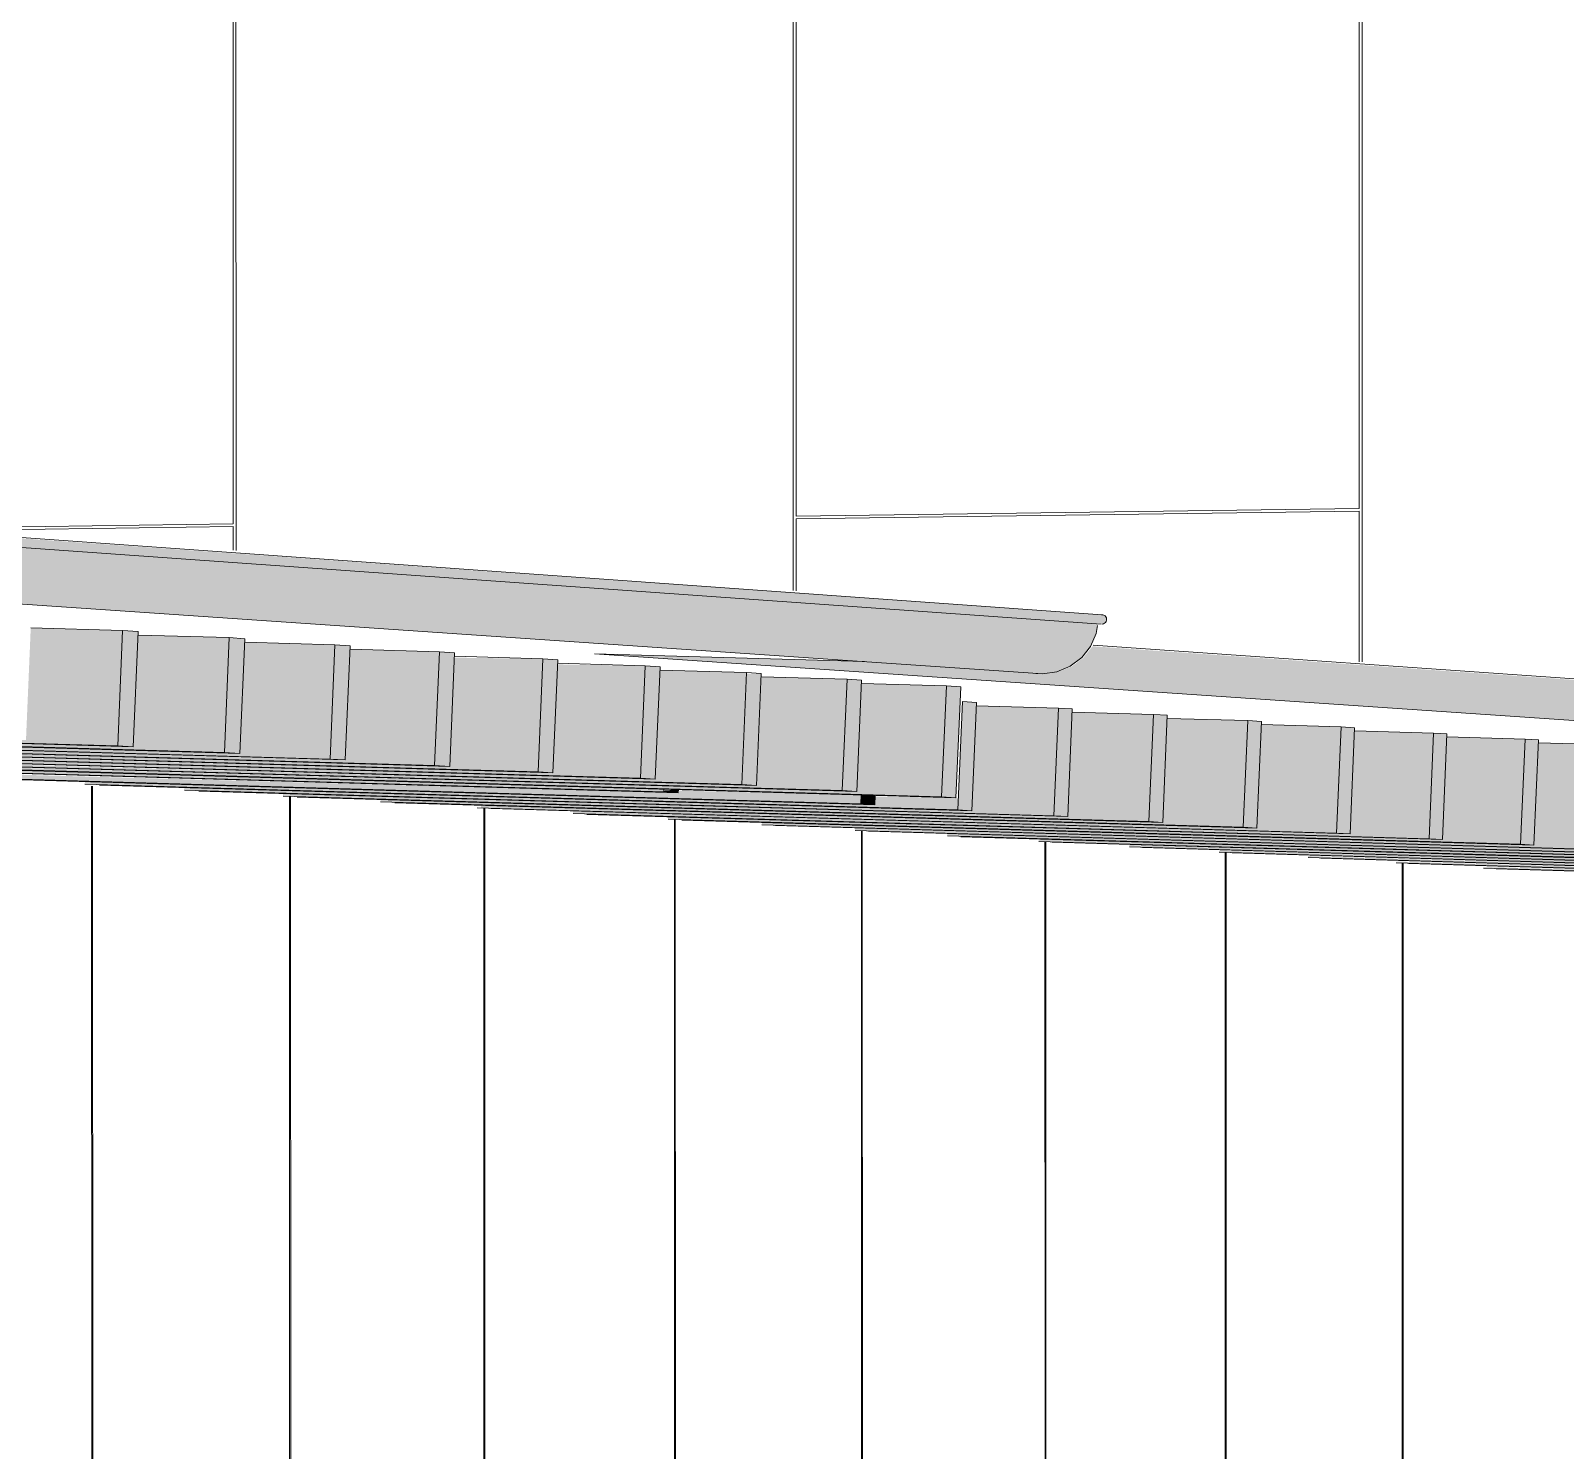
# Model space of a CAD drawing. Header units: inches. Extents: x 31156 to 31160, y -65 to 66.
# Drawn here: x 31156.5841 to 31156.61436, y 59.17796 to 59.20596 of the extents above; entities that cross this region are included whole.
import ezdxf

# ---------------------------------------------------------------- set-up
doc = ezdxf.new("R2010")
doc.units = ezdxf.units.IN
doc.header["$MEASUREMENT"] = 0
for name, color, linetype, lineweight in [('A-ROOF', 132, 'Continuous', 13), ('A-ROOF-OTLN', 132, 'Continuous', 9), ('A-WALL-PATT', 111, 'Continuous', 13), ('L-SITE-WALL', 31, 'Continuous', 13), ('S-BEAM', 12, 'Continuous', 9)]:
    doc.layers.add(name, color=color, linetype=linetype, lineweight=lineweight)

# ---------------------------------------------------------------- blocks, each defined once
blk = doc.blocks.new('FP_11-Looking North East')
at = {"layer": 'A-WALL-PATT', "lineweight": 9}
for p, q in [((31156.585305, 59.163261), (31156.585302, 59.191062)), ((31156.585324, 59.177365), (31156.585322, 59.191062)), ((31156.589207, 59.177263), (31156.589206, 59.190858)), ((31156.589229, 59.163293), (31156.589226, 59.190858)), ((31156.593039, 59.163325), (31156.593036, 59.190629)), ((31156.593057, 59.177161), (31156.593056, 59.190628)), ((31156.596795, 59.177063), (31156.596794, 59.190404)), ((31156.596816, 59.163356), (31156.596813, 59.190403)), ((31156.600485, 59.163386), (31156.600482, 59.190183)), ((31156.600503, 59.176966), (31156.600501, 59.190182)), ((31156.604104, 59.176871), (31156.604103, 59.189966)), ((31156.604124, 59.163416), (31156.604121, 59.189965)), ((31156.60766, 59.163445), (31156.607657, 59.189753)), ((31156.607677, 59.176777), (31156.607675, 59.189752)), ((31156.611149, 59.176686), (31156.611147, 59.189544)), ((31156.611168, 59.163474), (31156.611165, 59.189543))]:
    blk.add_line(p, q, dxfattribs=at)
blk = doc.blocks.new('FP_19-Looking North East')
at = {"layer": 'A-WALL-PATT', "lineweight": 9}
for p, q in [((31156.599139, 59.19633), (31156.599138, 59.207108)), ((31156.599197, 59.196387), (31156.599196, 59.207109)), ((31156.6103, 59.19654), (31156.610299, 59.207316)), ((31156.610358, 59.196484), (31156.610357, 59.207317)), ((31156.588092, 59.196234), (31156.588091, 59.206901)), ((31156.588149, 59.19618), (31156.588148, 59.206902)), ((31156.599197, 59.196387), (31156.6103, 59.19654)), ((31156.6103, 59.196483), (31156.599197, 59.196331)), ((31156.6103, 59.193514), (31156.6103, 59.196483)), ((31156.610358, 59.19351), (31156.610358, 59.196484)), ((31156.582115, 59.196152), (31156.588092, 59.196234)), ((31156.582765, 59.196106), (31156.588092, 59.196179)), ((31156.588092, 59.195712), (31156.588092, 59.196179)), ((31156.588149, 59.195707), (31156.588149, 59.19618)), ((31156.599139, 59.194919), (31156.599139, 59.19633)), ((31156.599197, 59.194914), (31156.599197, 59.196331))]:
    blk.add_line(p, q, dxfattribs=at)

msp = doc.modelspace()

# ---------------------------------------------------------------- hatches: boundary and pattern name
at = {"layer": 'A-ROOF', "lineweight": 5}
msp.add_hatch(color=256, dxfattribs=at).paths.add_polyline_path([(31156.699814, 59.18657), (31156.699814, 59.187207), (31156.60504, 59.193819), (31156.604859, 59.193592), (31156.60464, 59.193428), (31156.604375, 59.193319), (31156.604092, 59.193279), (31156.600564, 59.193521), (31156.595217, 59.193668), (31156.699814, 59.18657)], flags=0)
at = {"layer": 'A-ROOF-OTLN', "lineweight": 5}
for points in [[(31156.604057, 59.193277), (31156.604339, 59.193317), (31156.604651, 59.193463), (31156.604828, 59.193596), (31156.605001, 59.193817), (31156.60511, 59.194073), (31156.605137, 59.19427), (31156.579893, 59.196089), (31156.57991, 59.196147), (31156.579745, 59.196159), (31156.579692, 59.195834), (31156.579591, 59.195594), (31156.579409, 59.195359), (31156.579171, 59.195177), (31156.578894, 59.195061), (31156.578597, 59.195019), (31156.603715, 59.193301)], [(31156.605233, 59.194256), (31156.605296, 59.194289), (31156.605318, 59.194355), (31156.605287, 59.194417), (31156.605244, 59.194438), (31156.579892, 59.196234), (31156.579925, 59.196168), (31156.579902, 59.196098), (31156.579861, 59.196069), (31156.605209, 59.194256)]]:
    msp.add_hatch(color=256, dxfattribs=at).paths.add_polyline_path(points, flags=0)
h = msp.add_hatch(color=256, dxfattribs=at)
h.paths.add_polyline_path([(31156.605214, 59.194275), (31156.605052, 59.194289), (31156.605147, 59.194279)], flags=0)
h.paths.add_polyline_path([(31156.605182, 59.194408), (31156.605147, 59.194421), (31156.579767, 59.196213), (31156.579745, 59.196159), (31156.579925, 59.196175), (31156.579921, 59.196215), (31156.605147, 59.194411)], flags=0)
at = {"layer": 'S-BEAM', "lineweight": 5}
for points in [[(31156.585816, 59.191854), (31156.585913, 59.194131), (31156.584101, 59.194182), (31156.584007, 59.191967), (31156.559696, 59.192671), (31156.559696, 59.192611), (31156.584103, 59.191904)], [(31156.587921, 59.191724), (31156.588017, 59.193989), (31156.586224, 59.19404), (31156.58613, 59.191836), (31156.562729, 59.192485), (31156.562729, 59.192455), (31156.586227, 59.191773)], [(31156.586123, 59.191836), (31156.58622, 59.194111), (31156.585913, 59.194131), (31156.585816, 59.191854)], [(31156.590004, 59.191595), (31156.5901, 59.193849), (31156.588325, 59.193899), (31156.588231, 59.191706), (31156.564916, 59.192354), (31156.564916, 59.192324), (31156.588496, 59.191639)], [(31156.592065, 59.191468), (31156.592161, 59.19371), (31156.590404, 59.193759), (31156.590311, 59.191577), (31156.56708, 59.192224), (31156.56708, 59.192194), (31156.590407, 59.191516)], [(31156.588224, 59.191706), (31156.588321, 59.193969), (31156.588017, 59.193989), (31156.587921, 59.191724)], [(31156.590304, 59.191577), (31156.5904, 59.193829), (31156.5901, 59.193849), (31156.590004, 59.191595)], [(31156.594106, 59.191342), (31156.594201, 59.193572), (31156.592461, 59.193594), (31156.592369, 59.19145), (31156.568412, 59.192122), (31156.568412, 59.192089), (31156.592889, 59.191377)], [(31156.596126, 59.191217), (31156.596221, 59.193436), (31156.594498, 59.193461), (31156.594407, 59.191324), (31156.570536, 59.191989), (31156.570536, 59.191962), (31156.594502, 59.191264)], [(31156.592363, 59.19145), (31156.592458, 59.19369), (31156.592161, 59.19371), (31156.592065, 59.191468)], [(31156.5944, 59.191324), (31156.594495, 59.193552), (31156.594201, 59.193572), (31156.594106, 59.191342)], [(31156.596417, 59.191199), (31156.596512, 59.193416), (31156.596221, 59.193436), (31156.596126, 59.191217)], [(31156.598125, 59.191093), (31156.59822, 59.193301), (31156.596516, 59.193349), (31156.596424, 59.191199), (31156.572639, 59.191892), (31156.572639, 59.191836), (31156.597281, 59.191118)], [(31156.600105, 59.190971), (31156.600199, 59.193168), (31156.598512, 59.193215), (31156.598421, 59.191076), (31156.575404, 59.191716), (31156.575404, 59.191692), (31156.597289, 59.191053)], [(31156.598414, 59.191075), (31156.598508, 59.193282), (31156.598219, 59.193276), (31156.598125, 59.191093)], [(31156.600391, 59.190953), (31156.600485, 59.193148), (31156.600199, 59.193168), (31156.600105, 59.190971)], [(31156.602065, 59.190849), (31156.602159, 59.193036), (31156.600488, 59.193083), (31156.600397, 59.190953), (31156.577719, 59.191595), (31156.577719, 59.191561), (31156.601674, 59.190861)], [(31156.602348, 59.190832), (31156.602441, 59.193016), (31156.602159, 59.193036), (31156.602065, 59.190849)], [(31156.604278, 59.190475), (31156.604369, 59.192601), (31156.602754, 59.192647), (31156.602665, 59.190575), (31156.587132, 59.19103), (31156.587132, 59.190979), (31156.602757, 59.19052)], [(31156.606154, 59.19036), (31156.606245, 59.192476), (31156.604646, 59.192521), (31156.604557, 59.190459), (31156.589076, 59.190913), (31156.589076, 59.190862), (31156.606097, 59.190362)], [(31156.602659, 59.190574), (31156.60275, 59.192709), (31156.602474, 59.192728), (31156.602383, 59.190591), (31156.602471, 59.190586)], [(31156.604551, 59.190459), (31156.604642, 59.192583), (31156.604369, 59.192601), (31156.604278, 59.190475)], [(31156.608013, 59.190247), (31156.608103, 59.192352), (31156.60652, 59.192397), (31156.606431, 59.190344), (31156.591001, 59.190798), (31156.591001, 59.190747), (31156.606522, 59.19029)], [(31156.609854, 59.190134), (31156.609944, 59.192229), (31156.608375, 59.192274), (31156.608287, 59.19023), (31156.592979, 59.190681), (31156.592979, 59.190631), (31156.608378, 59.190177)], [(31156.606425, 59.190344), (31156.606516, 59.192458), (31156.606245, 59.192476), (31156.606154, 59.19036)], [(31156.608281, 59.19023), (31156.608372, 59.192334), (31156.608103, 59.192352), (31156.608013, 59.190247)], [(31156.610119, 59.190118), (31156.61021, 59.192211), (31156.609944, 59.192229), (31156.609854, 59.190134)], [(31156.611677, 59.190022), (31156.611767, 59.192108), (31156.610213, 59.192152), (31156.610126, 59.190118), (31156.594797, 59.190569), (31156.594797, 59.19052), (31156.610496, 59.190057)], [(31156.613483, 59.189912), (31156.613573, 59.191987), (31156.612034, 59.192031), (31156.611947, 59.190006), (31156.596669, 59.190457), (31156.596669, 59.190407), (31156.612036, 59.189954)], [(31156.615273, 59.189802), (31156.615362, 59.191868), (31156.613837, 59.191911), (31156.61375, 59.189896), (31156.598522, 59.190345), (31156.598522, 59.190296), (31156.614888, 59.189813)], [(31156.61194, 59.190006), (31156.61203, 59.19209), (31156.611767, 59.192108), (31156.611677, 59.190022)], [(31156.613744, 59.189896), (31156.613833, 59.19197), (31156.613573, 59.191987), (31156.613483, 59.189912)], [(31156.617045, 59.189693), (31156.617134, 59.191749), (31156.615623, 59.191793), (31156.615537, 59.189786), (31156.600359, 59.190232), (31156.600359, 59.190186), (31156.615626, 59.189735)], [(31156.618801, 59.189586), (31156.618889, 59.191632), (31156.617393, 59.191675), (31156.617307, 59.189678), (31156.602179, 59.19012), (31156.602179, 59.190077), (31156.617395, 59.189627)], [(31156.596586, 59.190946), (31156.596588, 59.191001), (31156.579166, 59.19151), (31156.579166, 59.191456), (31156.596328, 59.190954)], [(31156.600469, 59.190709), (31156.600477, 59.190888), (31156.596886, 59.190972), (31156.596884, 59.19093), (31156.583188, 59.191304), (31156.583188, 59.191215), (31156.60023, 59.190716)], [(31156.62054, 59.189479), (31156.620628, 59.191516), (31156.619146, 59.191559), (31156.61906, 59.189571), (31156.603982, 59.190008), (31156.603982, 59.189969), (31156.619287, 59.189516)], [(31156.622264, 59.189374), (31156.622352, 59.191401), (31156.620883, 59.191443), (31156.620797, 59.189464), (31156.605768, 59.189898), (31156.605768, 59.189862), (31156.620885, 59.189415)], [(31156.623972, 59.189269), (31156.624059, 59.191287), (31156.622604, 59.191329), (31156.622519, 59.189359), (31156.607538, 59.189788), (31156.607538, 59.189756), (31156.623679, 59.189278)], [(31156.602383, 59.190591), (31156.602377, 59.190834), (31156.600761, 59.190851), (31156.600755, 59.190692), (31156.585169, 59.191149), (31156.585175, 59.191096), (31156.602377, 59.190592)], [(31156.625664, 59.189166), (31156.625751, 59.191175), (31156.624309, 59.191216), (31156.624224, 59.189254), (31156.609292, 59.18968), (31156.609292, 59.189651), (31156.624311, 59.189206)], [(31156.62734, 59.189063), (31156.627427, 59.191063), (31156.625998, 59.191104), (31156.625914, 59.189151), (31156.611031, 59.189572), (31156.611031, 59.189547), (31156.626001, 59.189103)], [(31156.59687, 59.190929), (31156.596873, 59.190993), (31156.596587, 59.190972), (31156.596586, 59.190946)], [(31156.600748, 59.190691), (31156.600756, 59.19088), (31156.600477, 59.190888), (31156.600469, 59.190709)], [(31156.629002, 59.188961), (31156.629088, 59.190952), (31156.627672, 59.190993), (31156.627588, 59.189048), (31156.612753, 59.189466), (31156.612753, 59.189444), (31156.628078, 59.188989)]]:
    msp.add_hatch(color=256, dxfattribs=at).paths.add_polyline_path(points, flags=0)

# ---------------------------------------------------------------- linework, layer by layer
at = {"layer": 'A-ROOF'}
for p, q in [((31156.605051, 59.193844), (31156.699814, 59.187207)), ((31156.595217, 59.193668), (31156.600543, 59.193519)), ((31156.699814, 59.18657), (31156.595217, 59.193668))]:
    msp.add_line(p, q, dxfattribs=at)
at = {"layer": 'A-ROOF-OTLN'}
for p, q in [((31156.579833, 59.196258), (31156.605231, 59.19444)), ((31156.605214, 59.194256), (31156.579816, 59.196062)), ((31156.603963, 59.19328), (31156.578499, 59.195021))]:
    msp.add_line(p, q, dxfattribs=at)
for points in [[(31156.60522, 59.19444, 0), (31156.605244, 59.194438, 0), (31156.605267, 59.19443, 0), (31156.605287, 59.194417, 0), (31156.605303, 59.194399, 0), (31156.605314, 59.194378, 0), (31156.605318, 59.194355, 0), (31156.605317, 59.194332, 0), (31156.605309, 59.194309, 0), (31156.605296, 59.194289, 0), (31156.605279, 59.194273, 0), (31156.605257, 59.194262, 0), (31156.605233, 59.194256, 0), (31156.605209, 59.194256, 0)], [(31156.60514, 59.194229, 0), (31156.60511, 59.194073, 0), (31156.605001, 59.193817, 0), (31156.604828, 59.193596, 0), (31156.604602, 59.193425, 0), (31156.604339, 59.193317, 0), (31156.604057, 59.193277, 0), (31156.60392, 59.193284, 0)]]:
    msp.add_polyline3d(points, dxfattribs=at)
at = {"layer": 'S-BEAM'}
for p, q in [((31156.584103, 59.194182), (31156.585913, 59.194131)), ((31156.585913, 59.194131), (31156.585816, 59.191854)), ((31156.58622, 59.194111), (31156.585913, 59.194131)), ((31156.586123, 59.191836), (31156.58622, 59.194111)), ((31156.586224, 59.19404), (31156.588017, 59.193989)), ((31156.588017, 59.193989), (31156.587921, 59.191724)), ((31156.588321, 59.193969), (31156.588017, 59.193989)), ((31156.588224, 59.191706), (31156.588321, 59.193969)), ((31156.588325, 59.193899), (31156.5901, 59.193849)), ((31156.5901, 59.193849), (31156.590004, 59.191595)), ((31156.5904, 59.193829), (31156.5901, 59.193849)), ((31156.590304, 59.191577), (31156.5904, 59.193829)), ((31156.590404, 59.193759), (31156.592161, 59.19371)), ((31156.592161, 59.19371), (31156.592065, 59.191468)), ((31156.592458, 59.19369), (31156.592161, 59.19371)), ((31156.592363, 59.19145), (31156.592458, 59.19369)), ((31156.592462, 59.193621), (31156.594201, 59.193572)), ((31156.594201, 59.193572), (31156.594106, 59.191342)), ((31156.594495, 59.193552), (31156.594201, 59.193572)), ((31156.5944, 59.191324), (31156.594495, 59.193552)), ((31156.594499, 59.193484), (31156.596221, 59.193436)), ((31156.596221, 59.193436), (31156.596126, 59.191217)), ((31156.596512, 59.193416), (31156.596221, 59.193436)), ((31156.596417, 59.191199), (31156.596512, 59.193416)), ((31156.596516, 59.193349), (31156.59822, 59.193301)), ((31156.59822, 59.193301), (31156.598125, 59.191093)), ((31156.598508, 59.193282), (31156.59822, 59.193301)), ((31156.598414, 59.191075), (31156.598508, 59.193282)), ((31156.598512, 59.193215), (31156.600199, 59.193168)), ((31156.600199, 59.193168), (31156.600105, 59.190971)), ((31156.600485, 59.193148), (31156.600199, 59.193168)), ((31156.600391, 59.190953), (31156.600485, 59.193148)), ((31156.600488, 59.193083), (31156.602159, 59.193036)), ((31156.602159, 59.193036), (31156.602065, 59.190849)), ((31156.602441, 59.193016), (31156.602159, 59.193036)), ((31156.602348, 59.190832), (31156.602441, 59.193016)), ((31156.585816, 59.191854), (31156.559696, 59.192611)), ((31156.586123, 59.191836), (31156.560019, 59.192592)), ((31156.602474, 59.192728), (31156.602383, 59.190591)), ((31156.60275, 59.192709), (31156.602474, 59.192728)), ((31156.602659, 59.190574), (31156.60275, 59.192709)), ((31156.602754, 59.192647), (31156.604369, 59.192601)), ((31156.604369, 59.192601), (31156.604278, 59.190475)), ((31156.604642, 59.192583), (31156.604369, 59.192601)), ((31156.604551, 59.190459), (31156.604642, 59.192583)), ((31156.604646, 59.192521), (31156.606245, 59.192476)), ((31156.587921, 59.191724), (31156.562729, 59.192455)), ((31156.588224, 59.191706), (31156.563048, 59.192436)), ((31156.590004, 59.191595), (31156.564916, 59.192324)), ((31156.590304, 59.191577), (31156.565231, 59.192305)), ((31156.606245, 59.192476), (31156.606154, 59.19036)), ((31156.606516, 59.192458), (31156.606245, 59.192476)), ((31156.606425, 59.190344), (31156.606516, 59.192458)), ((31156.60652, 59.192397), (31156.608103, 59.192352)), ((31156.608103, 59.192352), (31156.608013, 59.190247)), ((31156.608372, 59.192334), (31156.608103, 59.192352)), ((31156.608281, 59.19023), (31156.608372, 59.192334)), ((31156.608375, 59.192274), (31156.609944, 59.192229)), ((31156.609944, 59.192229), (31156.609854, 59.190134)), ((31156.61021, 59.192211), (31156.609944, 59.192229)), ((31156.610119, 59.190118), (31156.61021, 59.192211)), ((31156.592065, 59.191468), (31156.56708, 59.192194)), ((31156.592363, 59.19145), (31156.567392, 59.192175)), ((31156.594106, 59.191342), (31156.568412, 59.192089)), ((31156.5944, 59.191324), (31156.568721, 59.192071)), ((31156.596126, 59.191217), (31156.570536, 59.191962)), ((31156.596417, 59.191199), (31156.570842, 59.191944)), ((31156.610213, 59.192152), (31156.611767, 59.192108)), ((31156.611767, 59.192108), (31156.611677, 59.190022)), ((31156.61203, 59.19209), (31156.611767, 59.192108)), ((31156.61194, 59.190006), (31156.61203, 59.19209)), ((31156.612034, 59.192031), (31156.613573, 59.191987)), ((31156.613573, 59.191987), (31156.613483, 59.189912)), ((31156.613833, 59.19197), (31156.613573, 59.191987)), ((31156.613744, 59.189896), (31156.613833, 59.19197)), ((31156.613837, 59.191911), (31156.615362, 59.191868)), ((31156.598125, 59.191093), (31156.572639, 59.191836)), ((31156.598414, 59.191075), (31156.572943, 59.191818)), ((31156.600105, 59.190971), (31156.575523, 59.191688)), ((31156.600391, 59.190953), (31156.575823, 59.19167)), ((31156.585816, 59.191854), (31156.586123, 59.191836)), ((31156.587921, 59.191724), (31156.588224, 59.191706)), ((31156.602065, 59.190849), (31156.577582, 59.191565)), ((31156.602348, 59.190832), (31156.57772, 59.191552)), ((31156.596586, 59.190946), (31156.579166, 59.191456)), ((31156.59687, 59.190929), (31156.57946, 59.191438)), ((31156.590004, 59.191595), (31156.590304, 59.191577)), ((31156.592065, 59.191468), (31156.592363, 59.19145)), ((31156.594106, 59.191342), (31156.5944, 59.191324)), ((31156.600469, 59.190709), (31156.583188, 59.191215)), ((31156.600748, 59.190691), (31156.583476, 59.191198)), ((31156.602383, 59.190591), (31156.585169, 59.191096)), ((31156.602659, 59.190574), (31156.585455, 59.191079)), ((31156.596126, 59.191217), (31156.596417, 59.191199)), ((31156.596588, 59.191001), (31156.596586, 59.190946)), ((31156.598125, 59.191093), (31156.598414, 59.191075)), ((31156.604278, 59.190475), (31156.587132, 59.190979)), ((31156.604551, 59.190459), (31156.587415, 59.190962)), ((31156.606154, 59.19036), (31156.589076, 59.190862)), ((31156.606425, 59.190344), (31156.589356, 59.190845)), ((31156.608013, 59.190247), (31156.591001, 59.190747)), ((31156.608281, 59.19023), (31156.591279, 59.19073)), ((31156.596586, 59.190946), (31156.59687, 59.190929)), ((31156.59687, 59.190929), (31156.596873, 59.190993)), ((31156.600105, 59.190971), (31156.600391, 59.190953)), ((31156.600477, 59.190888), (31156.600469, 59.190709)), ((31156.600469, 59.190709), (31156.600748, 59.190691)), ((31156.600748, 59.190691), (31156.600756, 59.19088)), ((31156.602065, 59.190849), (31156.602348, 59.190832)), ((31156.609854, 59.190134), (31156.592908, 59.190633)), ((31156.610119, 59.190118), (31156.593183, 59.190616)), ((31156.611677, 59.190022), (31156.594797, 59.19052)), ((31156.61194, 59.190006), (31156.59507, 59.190503)), ((31156.613483, 59.189912), (31156.596669, 59.190407)), ((31156.613744, 59.189896), (31156.596939, 59.190391)), ((31156.602383, 59.190591), (31156.602659, 59.190574)), ((31156.604278, 59.190475), (31156.604551, 59.190459)), ((31156.615273, 59.189802), (31156.598522, 59.190296)), ((31156.615531, 59.189786), (31156.59879, 59.19028)), ((31156.617045, 59.189693), (31156.600359, 59.190186)), ((31156.617301, 59.189678), (31156.600624, 59.19017)), ((31156.606154, 59.19036), (31156.606425, 59.190344)), ((31156.608013, 59.190247), (31156.608281, 59.19023)), ((31156.609854, 59.190134), (31156.610119, 59.190118)), ((31156.618801, 59.189586), (31156.602179, 59.190077)), ((31156.619054, 59.18957), (31156.602441, 59.190062)), ((31156.62054, 59.189479), (31156.603982, 59.189969)), ((31156.620791, 59.189464), (31156.604242, 59.189954)), ((31156.622264, 59.189374), (31156.605768, 59.189862)), ((31156.622513, 59.189359), (31156.606026, 59.189847)), ((31156.611677, 59.190022), (31156.61194, 59.190006)), ((31156.613483, 59.189912), (31156.613744, 59.189896)), ((31156.623972, 59.189269), (31156.607538, 59.189756)), ((31156.624218, 59.189254), (31156.607794, 59.189741)), ((31156.625664, 59.189166), (31156.609292, 59.189651)), ((31156.625908, 59.189151), (31156.609546, 59.189636)), ((31156.62734, 59.189063), (31156.611031, 59.189547)), ((31156.627582, 59.189048), (31156.611281, 59.189532)), ((31156.629002, 59.188961), (31156.612753, 59.189444)), ((31156.629242, 59.188946), (31156.613002, 59.189429))]:
    msp.add_line(p, q, dxfattribs=at)

# ---------------------------------------------------------------- block references
at = {"layer": 'L-SITE-WALL', "lineweight": 9}
for name in ['FP_19-Looking North East', 'FP_11-Looking North East']:
    msp.add_blockref(name, (0, 0), dxfattribs=at)

doc.saveas('drawing.dxf')
